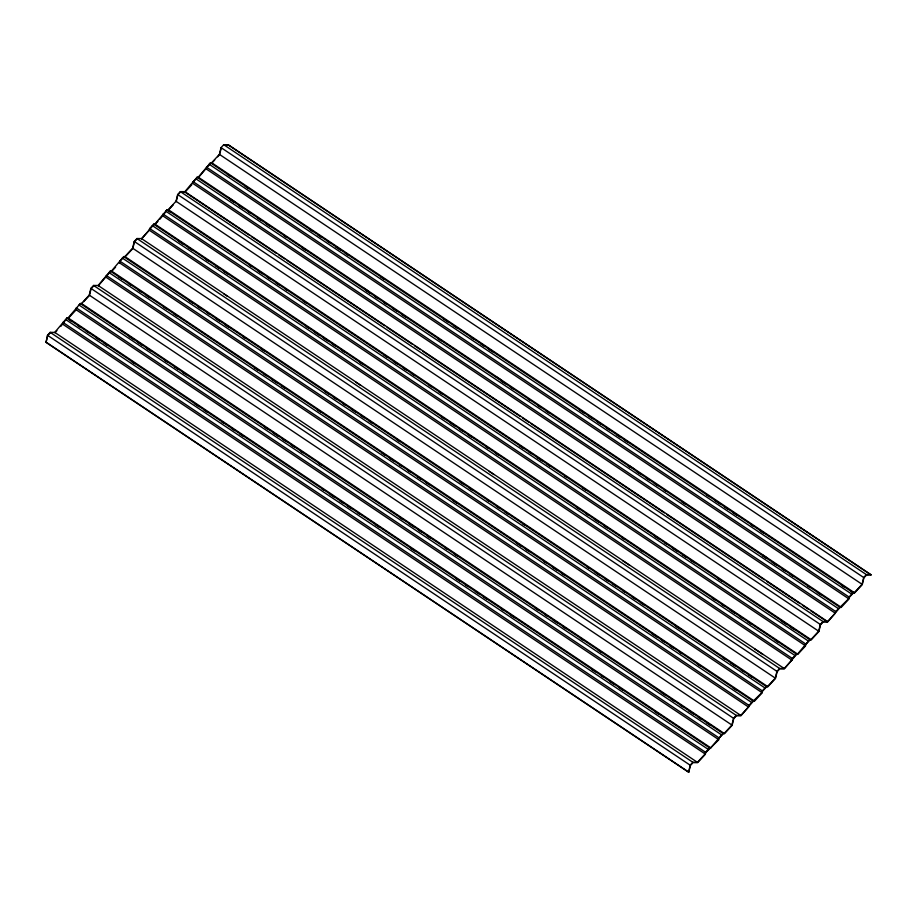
<?xml version="1.0" encoding="UTF-8"?>
<svg xmlns="http://www.w3.org/2000/svg" width="917" height="917" viewBox="0 0 917 917"><rect width="100%" height="100%" fill="white"/><g stroke="black" fill="none" stroke-linecap="round" stroke-linejoin="round"><path stroke-width="1.38" d="M853.303 593.035L849.257 597.414L848.867 599.088L841.13 607.467L839.926 607.501L827.753 621.921L823.214 621.898L820.52 624.809L818.87 631.561L811.132 639.94L809.917 639.963L805.883 644.33L805.493 646.004L797.744 654.383L796.541 654.429L784.367 668.848L779.828 668.814L777.135 671.725L775.495 678.477L767.747 686.856L766.532 686.879L762.497 691.246L762.107 692.92L754.359 701.299L753.155 701.345L740.982 715.764L736.443 715.741L733.749 718.653L732.11 725.404L724.361 733.772L723.146 733.795L719.111 738.162L718.722 739.847L705.735 752.628L705.345 754.313L697.596 762.68L693.046 762.635L690.352 765.546L688.713 772.297L46.045 342.373L47.489 335.267L50.183 332.355L54.745 332.401L66.918 317.981L68.122 317.935L710.79 747.859L722.963 733.44L724.178 733.417L731.915 725.049L733.554 718.298L736.248 715.386L740.798 715.409L748.536 707.03L748.925 705.356L761.912 692.564L762.302 690.891L766.348 686.524L767.563 686.501L775.301 678.121L776.94 671.37L779.633 668.459L784.195 668.504L791.921 660.114L792.311 658.44L796.357 654.073L797.561 654.027L809.722 639.607L810.937 639.585L818.686 631.205L820.325 624.454L823.019 621.543L827.57 621.566L835.307 613.198L835.696 611.513L848.683 598.732L849.073 597.047L853.108 592.68L854.323 592.657L862.072 584.289L863.711 577.538L866.405 574.627L870.955 574.672L866.588 574.982L863.894 577.893L862.255 584.645L854.518 593.012L850.919 591.442M68.122 317.935L80.283 303.516L81.498 303.493L724.178 733.417M76.443 308.238L76.054 309.923L69.279 317.248M81.498 303.493L89.247 295.125L90.886 288.374L93.58 285.462L98.13 285.485L110.292 271.065L111.496 271.019L754.175 700.943M111.496 271.019L123.669 256.6L124.884 256.577L767.563 686.501M119.428 263.007L119.818 261.322L122.511 258.411M124.884 256.577L132.633 248.198L134.272 241.458L136.965 238.535L141.516 238.592L149.253 230.19L149.643 228.516L153.678 224.149L154.881 224.103L797.561 654.027M154.881 224.103L167.054 209.684L168.27 209.661L810.937 639.585M168.27 209.661L176.018 201.281L177.657 194.53L180.351 191.619L184.89 191.653L197.063 177.222L198.278 177.199L840.946 607.123M198.278 177.199L210.44 162.756L211.655 162.733L854.323 592.657M50.183 332.355L692.851 762.279L697.413 762.325L705.15 753.957L705.54 752.272L709.586 747.905L710.79 747.859M46.045 342.373L47.684 335.622L50.378 332.711M176.202 201.637L177.841 194.885L180.534 191.974L185.085 192.008L191.859 184.672M211.655 162.733L219.404 154.365L221.043 147.614L223.737 144.703L228.287 144.748L870.955 574.672M219.92 153.368L221.226 147.969M688.713 772.297L690.157 765.191L692.851 762.279M93.763 285.817L91.081 288.729L89.43 295.48L83.63 301.75M137.149 238.89L134.455 241.813L132.816 248.553L126.042 255.889M65.76 319.792L60.74 326.475M173.302 204.778L168.464 210.016L167.249 210.039L159.913 219.22M193.212 181.956L197.258 177.577M210.635 163.111L198.462 177.543M54.928 332.756L56.865 330.67M98.314 285.84L110.487 271.421L111.691 271.375L115.565 267.191M141.699 238.924L153.873 224.505L155.076 224.459L157.976 221.318M211.85 163.088L214.75 159.959M217.65 156.818L219.587 154.721M67.101 318.337L68.305 318.291M123.864 256.955L125.079 256.932M80.478 303.871L81.693 303.848M223.92 145.058L228.482 145.104L871.15 575.028M223.737 144.703L866.405 574.627M221.043 147.614L863.711 577.538M219.404 154.365L862.072 584.289M210.44 162.756L853.108 592.68M227.29 174.264L229.674 175.858M245.148 186.208L248.713 188.593M309.407 229.193L312.984 231.588M317.74 234.775L321.317 237.159M327.266 241.137L329.639 242.73M335.599 246.719L340.356 249.894M345.113 253.081L348.689 255.476M380.819 276.968L384.395 279.353M443.897 319.162L448.654 322.348M453.422 325.535L456.987 327.919M471.269 337.479L473.653 339.072M480.795 343.841L484.359 346.236M489.116 349.411L492.693 351.807M579.567 409.922L584.335 413.108M589.092 416.295L592.669 418.679M597.426 421.866L600.99 424.25M606.939 428.239L609.324 429.832M616.465 434.601L620.041 436.996M624.798 440.183L628.363 442.567M706.915 495.111L709.299 496.705M715.249 500.682L720.005 503.869M724.762 507.055L728.339 509.439M733.096 512.626L736.672 515.022M750.954 524.57L753.327 526.163M760.468 530.943L764.044 533.327M841.405 585.08L844.97 587.465M209.099 164.223L851.767 594.136M206.405 167.135L849.073 597.047M206.016 168.808L848.683 598.732M228.218 197.442L235.348 202.221M363.889 288.202L368.645 291.388M495.994 376.578L500.751 379.764M629.291 465.744L634.048 468.931M762.577 554.911L767.346 558.098M197.063 177.222L839.731 607.146M230.58 199.872L234.144 202.267M238.913 205.442L242.478 207.838M248.427 211.816L250.811 213.409M257.952 218.189L261.517 220.573M266.285 223.759L269.85 226.144M284.132 235.703L286.517 237.297M301.991 247.647L305.556 250.032M366.25 290.632L369.826 293.027M374.583 296.214L378.159 298.598M384.108 302.576L386.481 304.169M392.442 308.146L397.199 311.333M401.955 314.52L405.532 316.904M437.661 338.407L441.237 340.792M500.739 380.601L505.496 383.787M510.265 386.974L513.829 389.358M528.112 398.918L530.496 400.5M537.637 405.28L541.202 407.675M545.959 410.85L549.535 413.246M628.088 465.79L630.46 467.383M636.409 471.361L641.178 474.548M645.935 477.734L649.5 480.118M654.268 483.305L657.833 485.689M663.782 489.678L666.166 491.271M681.64 501.622L685.205 504.006M717.346 525.498L720.911 527.894M762.566 555.759L766.142 558.144M772.091 562.121L776.848 565.308M781.605 568.494L785.181 570.878M789.938 574.065L793.514 576.461M807.797 586.009L810.169 587.602M817.311 592.382L820.887 594.766M195.722 178.677L838.39 608.601M193.029 181.6L835.696 611.513M192.639 183.274L835.307 613.198M184.89 191.653L827.57 621.566M184.741 191.997L249.011 234.993M251.384 236.586L276.384 253.31M278.757 254.892L284.717 258.881M287.09 260.474L384.682 325.753M387.066 327.346L412.054 344.07M414.438 345.663L420.387 349.641M422.771 351.234L520.363 416.513M522.736 418.106L528.685 422.095M531.069 423.677L664.366 512.855M666.739 514.448L764.331 579.727M766.715 581.321L800.037 603.615M802.421 605.209L808.37 609.186M810.754 610.779L827.409 621.921M180.351 191.619L823.019 621.543M177.657 194.53L820.325 624.454M176.018 201.281L818.686 631.205M167.054 209.684L809.722 639.607M167.249 210.039L170.814 212.423M249.367 264.967L251.751 266.56M257.7 270.538L262.457 273.725M267.214 276.911L270.79 279.295M275.547 282.482L279.123 284.878M285.072 288.855L287.445 290.448M302.919 300.799L306.496 303.183M383.856 354.936L387.421 357.321M393.37 361.309L398.127 364.485M402.895 367.671L406.46 370.067M411.229 373.242L414.793 375.638M429.076 385.186L431.46 386.779M438.601 391.559L442.166 393.943M519.526 445.696L523.091 448.081M529.052 452.07L531.424 453.663M537.373 457.64L542.142 460.827M546.899 464.013L550.464 466.398M564.746 475.946L567.13 477.539M582.604 487.89L586.169 490.286M655.197 536.456L658.773 538.852M664.722 542.83L667.106 544.423M673.055 548.4L677.812 551.587M682.569 554.774L686.145 557.158M690.902 560.344L694.478 562.729M718.275 578.65L721.851 581.046M781.353 620.855L786.11 624.03M790.878 627.217L794.443 629.612M165.713 211.139L808.381 641.063M163.02 214.051L805.688 643.975M162.63 215.724L805.298 645.648M153.678 224.149L796.357 654.073M178.861 241.217L183.629 244.403M188.386 247.59L191.951 249.974M206.233 259.534L208.618 261.127M215.759 265.896L219.323 268.291M224.092 271.478L227.657 273.862M306.209 326.406L308.593 327.999M314.542 331.977L319.299 335.163M324.056 338.35L327.633 340.734M332.39 343.921L335.966 346.317M341.915 350.294L344.288 351.887M359.762 362.238L363.338 364.622M441.879 417.166L444.264 418.76M450.213 422.737L454.97 425.924M459.738 429.11L463.303 431.506M468.071 434.681L471.636 437.077M485.918 446.625L488.303 448.218M495.444 452.998L499.008 455.382M576.369 507.135L579.934 509.52M585.894 513.509L588.267 515.102M594.216 519.079L598.984 522.266M603.741 525.441L607.306 527.837M621.588 537.385L623.973 538.978M639.447 549.329L643.012 551.725M712.039 597.895L715.615 600.28M721.564 604.269L723.949 605.862M729.898 609.839L734.655 613.026M739.411 616.213L742.988 618.597M747.745 621.783L751.321 624.168M775.117 640.089L778.693 642.485M152.337 225.605L795.005 655.529M149.643 228.516L792.311 658.44M149.253 230.19L791.921 660.114M141.516 238.592L784.195 668.504M223.817 293.853L227.405 296.26M355.922 382.229L360.69 385.438M489.219 471.395L493.988 474.605M622.517 560.562L629.67 565.365M754.622 648.938L762.955 654.532M136.965 238.535L779.633 668.459M134.272 241.458L776.94 671.37M132.633 248.198L775.301 678.121M123.669 256.6L766.348 686.524M189.315 300.742L192.891 303.126M197.648 306.312L201.224 308.708M207.173 312.686L209.557 314.279M215.506 318.256L220.263 321.443M225.02 324.629L228.597 327.014M242.879 336.573L245.252 338.167M260.726 348.517L264.302 350.902M324.996 391.502L328.561 393.897M333.329 397.072L336.894 399.468M342.843 403.446L345.228 405.039M351.177 409.016L355.934 412.203M360.702 415.39L364.267 417.774M369.024 420.96L372.6 423.345M396.408 439.277L399.972 441.662M459.474 481.471L464.243 484.657M469 487.844L472.576 490.228M486.847 499.776L489.231 501.37M496.372 506.15L499.948 508.534M504.705 511.72L508.27 514.116M522.552 523.664L524.937 525.258M586.823 566.66L589.207 568.253M595.156 572.231L599.913 575.418M604.67 578.604L608.246 580.988M613.003 584.175L616.579 586.559M622.528 590.548L624.913 592.13M632.054 596.91L635.619 599.305M640.375 602.48L643.952 604.876M676.081 626.368L679.657 628.753M722.493 657.42L724.877 659.014M730.826 662.991L735.594 666.178M740.351 669.364L743.916 671.748M748.685 674.935L752.249 677.319M122.328 258.055L764.996 687.979M119.634 260.967L762.302 690.891M119.244 262.652L761.912 692.564M110.292 271.065L752.972 700.989M118.82 276.991L122.385 279.376M128.334 283.364L130.718 284.958M137.859 289.726L141.436 292.122M146.193 295.308L149.758 297.693M164.04 307.241L166.424 308.834M173.565 313.614L177.13 315.998M254.49 367.751L258.067 370.147M264.016 374.125L266.389 375.718M272.349 379.695L277.106 382.882M281.863 386.068L285.439 388.453M317.569 409.945L321.145 412.341M381.839 452.941L385.404 455.325M390.172 458.511L393.737 460.907M399.686 464.885L402.07 466.478M408.019 470.455L410.403 472.049M417.544 476.829L421.109 479.213M425.866 482.399L429.443 484.784M453.25 500.716L456.815 503.101M516.317 542.91L521.085 546.096M525.842 549.272L529.418 551.667M543.689 561.215L546.073 562.809M553.215 567.589L556.791 569.973M561.548 573.159L565.113 575.555M651.998 633.67L656.755 636.856M661.512 640.043L665.089 642.427M669.846 645.614L673.422 647.998M679.371 651.976L681.755 653.569M697.218 663.919L700.794 666.315M732.924 687.807L736.5 690.192M108.951 272.521L751.619 702.445M106.257 275.432L748.925 705.356M105.868 277.106L748.536 707.03M98.13 285.485L740.798 715.409M93.58 285.462L736.248 715.386M90.886 288.374L733.554 718.298M89.247 295.125L731.915 725.049M80.283 303.516L722.963 733.44M129.274 336.516L134.031 339.703M137.607 342.087L142.364 345.273M147.121 348.46L150.697 350.844M164.98 360.404L167.352 361.997M174.494 366.766L178.07 369.161M182.827 372.336L186.403 374.732M264.944 427.276L267.328 428.869M273.277 432.847L278.034 436.033M282.803 439.22L286.368 441.604M291.136 444.791L294.701 447.175M300.65 451.164L303.034 452.757M318.508 463.108L322.073 465.492M399.434 517.245L402.999 519.63M408.959 523.607L413.716 526.794M418.473 529.98L422.049 532.364M426.806 535.551L430.371 537.947M444.653 547.495L447.038 549.088M454.179 553.868L457.755 556.252M535.104 608.005L538.68 610.39M544.629 614.367L547.013 615.96M552.962 619.949L557.719 623.124M562.476 626.311L566.053 628.707M580.335 638.255L582.708 639.848M598.182 650.199L601.758 652.583M661.26 692.392L666.017 695.579M670.786 698.765L674.35 701.15M680.299 705.139L682.684 706.732M688.633 710.709L693.401 713.896M698.158 717.071L701.723 719.467M706.491 722.653L710.056 725.038M78.942 304.971L721.61 734.895M76.249 307.883L718.917 737.807M75.859 309.568L718.527 739.492M66.918 317.981L709.586 747.905M68.294 319.139L71.858 321.523M77.819 325.501L80.192 327.094M86.141 331.071L88.525 332.665M95.666 337.445L99.231 339.829M103.999 343.015L107.564 345.411M131.372 361.332L134.937 363.717M194.45 403.526L199.207 406.712M203.964 409.899L207.54 412.283M221.822 421.843L224.195 423.425M231.336 428.205L234.912 430.6M239.669 433.775L243.246 436.171M321.787 488.715L324.171 490.308M330.12 494.286L334.877 497.472M339.645 500.659L343.21 503.043M347.979 506.23L351.543 508.614M357.492 512.603L359.877 514.196M375.351 524.547L378.916 526.931M411.045 548.423L414.622 550.819M456.276 578.684L459.841 581.069M465.802 585.046L468.174 586.639M475.315 591.419L478.892 593.803M483.649 596.99L487.214 599.374M501.496 608.934L503.88 610.527M511.021 615.307L514.597 617.691M591.946 669.444L595.523 671.829M601.472 675.806L603.856 677.399M609.805 681.388L614.562 684.563M619.319 687.75L622.895 690.146M655.025 711.638L658.601 714.022M65.566 319.437L708.233 749.361M62.872 322.348L705.54 752.272M62.482 324.033L705.15 753.957M54.745 332.401L697.413 762.325M47.489 335.267L690.157 765.191M45.85 342.018L688.518 771.942"/></g></svg>
